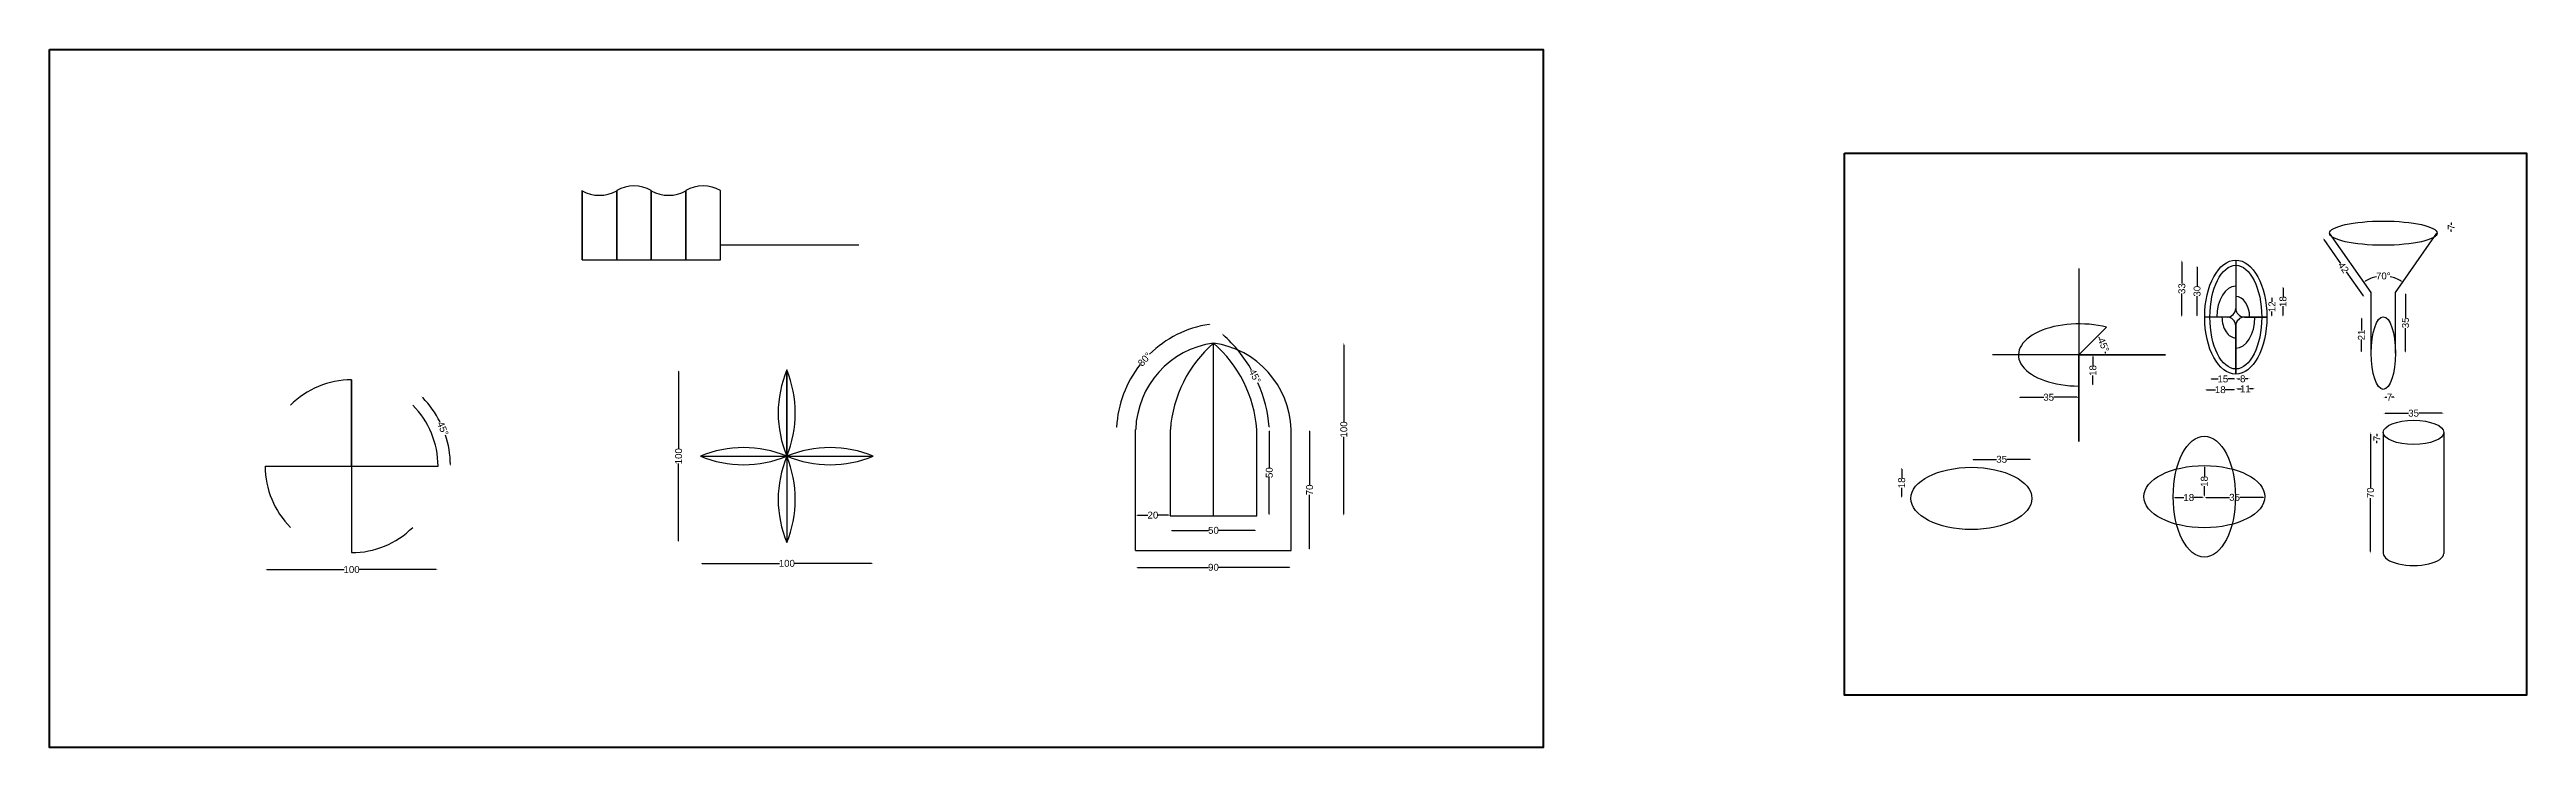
# Model space of a CAD drawing. Header units: inches. Extents: x -78 to 6510, y -130 to 492.
# Drawn here: x 1688 to 3120, y -87 to 317 of the extents above; entities that cross this region are included whole.
import ezdxf

# ---------------------------------------------------------------- set-up
doc = ezdxf.new("R2010")
doc.units = ezdxf.units.IN
doc.header["$MEASUREMENT"] = 0
doc.styles.get("Standard").update_dxf_attribs({"font": 'arial.ttf'})
doc.dimstyles.get("Standard").update_dxf_attribs({"dimtxt": 4, "dimasz": 1, "dimexe": 0.18, "dimexo": 0.0625, "dimgap": 0.09, "dimtad": 0, "dimtoh": 1, "dimdec": 0, "dimzin": 0, "dimdsep": 46, "dimtxsty": 'Standard', "dimcen": 1, "dimse1": 1, "dimse2": 1, "dimadec": 0, "dimazin": 0, "dimtfac": 1, "dimtdec": 0, "dimtofl": 0, "dimtmove": 0, "dimatfit": 3, "dimfxl": 1, "dimtolj": 1, "dimtzin": 0, "dimarcsym": 0})

# ---------------------------------------------------------------- blocks, each defined once
blk = doc.blocks.new('*D15')
at = {"color": 0, "lineweight": -2, "transparency": 16777216}
for p, q in [((1813.3, 16.2), (1858, 16.2)), ((1911.3, 16.2), (1866.6, 16.2))]:
    blk.add_line(p, q, dxfattribs=at)
at = {"color": 0, "transparency": 16777216}
for points in [[(1813.3, 16.4), (1813.3, 16.1), (1812.3, 16.2)], [(1911.3, 16.4), (1911.3, 16.1), (1912.3, 16.2)]]:
    blk.add_solid(points, dxfattribs=at)
at = {"layer": 'Defpoints', "color": 0, "transparency": 16777216}
for p in [(1812.3, 76), (1912.3, 76), (1812.3, 16.2)]:
    blk.add_point(p, dxfattribs=at)
at = {"color": 0, "transparency": 16777216, "insert": (1862.3, 16.2), "char_height": 4, "attachment_point": 5}
blk.add_mtext('\\A1;100', dxfattribs=at)
blk = doc.blocks.new('*D16')
at = {"color": 0, "lineweight": -2, "transparency": 16777216}
for start, end in [(26.6042, 43.9984), (1.0016, 18.3958)]:
    blk.add_arc((1862.3, 76), 57.2, start, end, dxfattribs=at)
at = {"color": 0, "transparency": 16777216}
for points in [[(1903.3, 115.6), (1903.6, 115.8), (1902.7, 116.4)], [(1919.6, 77), (1919.3, 76.9), (1919.5, 76)]]:
    blk.add_solid(points, dxfattribs=at)
at = {"layer": 'Defpoints', "color": 0, "transparency": 16777216}
for p in [(1897.6, 111.3), (1917.5, 90.8), (1862.3, 76), (1912.3, 76)]:
    blk.add_point(p, dxfattribs=at)
at = {"color": 0, "transparency": 16777216, "insert": (1915.1, 97.8), "char_height": 4, "attachment_point": 5, "rotation": 292.5}
blk.add_mtext('\\A1;45°', dxfattribs=at)
blk = doc.blocks.new('*D17')
at = {"color": 0, "lineweight": -2, "transparency": 16777216}
for p, q in [((2065, 19.8), (2109.7, 19.8)), ((2163, 19.8), (2118.3, 19.8))]:
    blk.add_line(p, q, dxfattribs=at)
at = {"color": 0, "transparency": 16777216}
for points in [[(2065, 20), (2065, 19.6), (2064, 19.8)], [(2163, 20), (2163, 19.6), (2164, 19.8)]]:
    blk.add_solid(points, dxfattribs=at)
at = {"layer": 'Defpoints', "color": 0, "transparency": 16777216}
for p in [(2064, 81.8), (2164, 81.8), (2064, 19.8)]:
    blk.add_point(p, dxfattribs=at)
at = {"color": 0, "transparency": 16777216, "insert": (2114, 19.8), "char_height": 4, "attachment_point": 5}
blk.add_mtext('\\A1;100', dxfattribs=at)
blk = doc.blocks.new('*D18')
at = {"color": 0, "lineweight": -2, "transparency": 16777216}
for p, q in [((2051.4, 130.8), (2051.4, 86.2)), ((2051.4, 32.8), (2051.4, 77.5))]:
    blk.add_line(p, q, dxfattribs=at)
at = {"color": 0, "transparency": 16777216}
for points in [[(2051.3, 130.8), (2051.6, 130.8), (2051.4, 131.8)], [(2051.3, 32.8), (2051.6, 32.8), (2051.4, 31.8)]]:
    blk.add_solid(points, dxfattribs=at)
at = {"layer": 'Defpoints', "color": 0, "transparency": 16777216}
for p in [(2114, 131.8), (2051.4, 31.8), (2114, 31.8)]:
    blk.add_point(p, dxfattribs=at)
at = {"color": 0, "transparency": 16777216, "insert": (2051.4, 81.8), "char_height": 4, "attachment_point": 5, "rotation": 90}
blk.add_mtext('\\A1;100', dxfattribs=at)
blk = doc.blocks.new('*D19')
at = {"color": 0, "lineweight": -2, "transparency": 16777216}
for p, q in [((2316.7, 17.5), (2357.8, 17.5)), ((2404.7, 17.5), (2363.7, 17.5))]:
    blk.add_line(p, q, dxfattribs=at)
at = {"color": 0, "transparency": 16777216}
for points in [[(2316.7, 17.6), (2316.7, 17.3), (2315.7, 17.5)], [(2404.7, 17.6), (2404.7, 17.3), (2405.7, 17.5)]]:
    blk.add_solid(points, dxfattribs=at)
at = {"layer": 'Defpoints', "color": 0, "transparency": 16777216}
for p in [(2315.7, 27.3), (2405.7, 27.3), (2405.7, 17.5)]:
    blk.add_point(p, dxfattribs=at)
at = {"color": 0, "transparency": 16777216, "insert": (2360.7, 17.5), "char_height": 4, "attachment_point": 5}
blk.add_mtext('\\A1;90', dxfattribs=at)
blk = doc.blocks.new('*D20')
at = {"color": 0, "lineweight": -2, "transparency": 16777216}
for p, q in [((2316.7, 47.7), (2322.7, 47.7)), ((2334.7, 47.7), (2328.7, 47.7))]:
    blk.add_line(p, q, dxfattribs=at)
at = {"color": 0, "transparency": 16777216}
for points in [[(2316.7, 47.9), (2316.7, 47.6), (2315.7, 47.7)], [(2334.7, 47.9), (2334.7, 47.6), (2335.7, 47.7)]]:
    blk.add_solid(points, dxfattribs=at)
at = {"layer": 'Defpoints', "color": 0, "transparency": 16777216}
for p in [(2315.7, 47.7), (2335.7, 47.3), (2315.7, 27.3)]:
    blk.add_point(p, dxfattribs=at)
at = {"color": 0, "transparency": 16777216, "insert": (2325.7, 47.7), "char_height": 4, "attachment_point": 5}
blk.add_mtext('\\A1;20', dxfattribs=at)
blk = doc.blocks.new('*D21')
at = {"color": 0, "lineweight": -2, "transparency": 16777216}
for p, q in [((2336.7, 38.9), (2357.8, 38.9)), ((2384.7, 38.9), (2363.7, 38.9))]:
    blk.add_line(p, q, dxfattribs=at)
at = {"color": 0, "transparency": 16777216}
for points in [[(2336.7, 39.1), (2336.7, 38.7), (2335.7, 38.9)], [(2384.7, 39.1), (2384.7, 38.7), (2385.7, 38.9)]]:
    blk.add_solid(points, dxfattribs=at)
at = {"layer": 'Defpoints', "color": 0, "transparency": 16777216}
for p in [(2335.7, 47.7), (2385.7, 47.3), (2385.7, 38.9)]:
    blk.add_point(p, dxfattribs=at)
at = {"color": 0, "transparency": 16777216, "insert": (2360.7, 38.9), "char_height": 4, "attachment_point": 5}
blk.add_mtext('\\A1;50', dxfattribs=at)
blk = doc.blocks.new('*D22')
at = {"color": 0, "lineweight": -2, "transparency": 16777216}
for p, q in [((2393, 96.3), (2393, 75.3)), ((2393, 48.3), (2393, 69.4))]:
    blk.add_line(p, q, dxfattribs=at)
at = {"color": 0, "transparency": 16777216}
for points in [[(2392.8, 96.3), (2393.1, 96.3), (2393, 97.3)], [(2392.8, 48.3), (2393.1, 48.3), (2393, 47.3)]]:
    blk.add_solid(points, dxfattribs=at)
at = {"layer": 'Defpoints', "color": 0, "transparency": 16777216}
for p in [(2385.7, 97.3), (2385.7, 47.3), (2393, 47.3)]:
    blk.add_point(p, dxfattribs=at)
at = {"color": 0, "transparency": 16777216, "insert": (2393, 72.3), "char_height": 4, "attachment_point": 5, "rotation": 90}
blk.add_mtext('\\A1;50', dxfattribs=at)
blk = doc.blocks.new('*D23')
at = {"color": 0, "lineweight": -2, "transparency": 16777216}
for p, q in [((2436.1, 146.3), (2436.1, 101.6)), ((2436.1, 48.3), (2436.1, 93))]:
    blk.add_line(p, q, dxfattribs=at)
at = {"color": 0, "transparency": 16777216}
for points in [[(2436, 146.3), (2436.3, 146.3), (2436.1, 147.3)], [(2436, 48.3), (2436.3, 48.3), (2436.1, 47.3)]]:
    blk.add_solid(points, dxfattribs=at)
at = {"layer": 'Defpoints', "color": 0, "transparency": 16777216}
for p in [(2360.7, 147.3), (2436.1, 147.3), (2360.7, 47.3)]:
    blk.add_point(p, dxfattribs=at)
at = {"color": 0, "transparency": 16777216, "insert": (2436.1, 97.3), "char_height": 4, "attachment_point": 5, "rotation": 90}
blk.add_mtext('\\A1;100', dxfattribs=at)
blk = doc.blocks.new('*D24')
at = {"color": 0, "lineweight": -2, "transparency": 16777216}
for p, q in [((2416.3, 96.3), (2416.3, 65.3)), ((2416.3, 28.3), (2416.3, 59.4))]:
    blk.add_line(p, q, dxfattribs=at)
at = {"color": 0, "transparency": 16777216}
for points in [[(2416.2, 96.3), (2416.5, 96.3), (2416.3, 97.3)], [(2416.2, 28.3), (2416.5, 28.3), (2416.3, 27.3)]]:
    blk.add_solid(points, dxfattribs=at)
at = {"layer": 'Defpoints', "color": 0, "transparency": 16777216}
for p in [(2405.7, 97.3), (2405.7, 27.3), (2416.3, 27.3)]:
    blk.add_point(p, dxfattribs=at)
at = {"color": 0, "transparency": 16777216, "insert": (2416.3, 62.3), "char_height": 4, "attachment_point": 5, "rotation": 90}
blk.add_mtext('\\A1;70', dxfattribs=at)
blk = doc.blocks.new('*D25')
at = {"color": 0, "lineweight": -2, "transparency": 16777216}
for start, end in [(29.4873, 48.3516), (4.7785, 23.6428)]:
    blk.add_arc((2312.9, 92.1), 80.3, start, end, dxfattribs=at)
at = {"color": 0, "transparency": 16777216}
for points in [[(2366.1, 152), (2366.3, 152.3), (2365.5, 152.8)], [(2393.1, 98.9), (2392.7, 98.8), (2393, 97.8)]]:
    blk.add_solid(points, dxfattribs=at)
at = {"layer": 'Defpoints', "color": 0, "transparency": 16777216}
for p in [(2360.7, 147.3), (2388.8, 118.4), (2312.9, 92.1), (2385.7, 97.3)]:
    blk.add_point(p, dxfattribs=at)
at = {"color": 0, "transparency": 16777216, "insert": (2384.7, 128.1), "char_height": 4, "attachment_point": 5, "rotation": 296.5651}
blk.add_mtext('\\A1;45°', dxfattribs=at)
blk = doc.blocks.new('*D26')
at = {"color": 0, "lineweight": -2, "transparency": 16777216}
for start, end in [(98.9171, 134.3782), (141.6474, 177.1084)]:
    blk.add_arc((2368, 95.5), 63.4, start, end, dxfattribs=at)
at = {"color": 0, "transparency": 16777216}
for points in [[(2358.2, 158.3), (2358.2, 157.9), (2359.2, 158.2)], [(2304.9, 98.7), (2304.6, 98.7), (2304.7, 97.7)]]:
    blk.add_solid(points, dxfattribs=at)
at = {"layer": 'Defpoints', "color": 0, "transparency": 16777216}
for p in [(2332, 147.6), (2360.7, 147.3), (2315.7, 97.3), (2368, 95.5)]:
    blk.add_point(p, dxfattribs=at)
at = {"color": 0, "transparency": 16777216, "insert": (2320.9, 137.9), "char_height": 4, "attachment_point": 5, "rotation": 48.0128}
blk.add_mtext('\\A1;80°', dxfattribs=at)
blk = doc.blocks.new('*D29')
at = {"color": 0, "lineweight": -2, "transparency": 16777216}
for start, end in [(37.9687, 41.2668), (3.7332, 7.0313)]:
    blk.add_arc((2861.2, 140.4), 15.4, start, end, dxfattribs=at)
at = {"color": 0, "transparency": 16777216}
for points in [[(2872.6, 150.4), (2872.9, 150.6), (2872.1, 151.2)], [(2876.7, 141.4), (2876.4, 141.4), (2876.6, 140.4)]]:
    blk.add_solid(points, dxfattribs=at)
at = {"layer": 'Defpoints', "color": 0, "transparency": 16777216}
for p in [(2876.1, 144.3), (2877.2, 156.4), (2811.2, 140.4), (2861.2, 140.4), (2911.2, 140.4)]:
    blk.add_point(p, dxfattribs=at)
at = {"color": 0, "transparency": 16777216, "insert": (2875.4, 146.2), "char_height": 4, "attachment_point": 5, "rotation": 292.5}
blk.add_mtext('\\A1;45°', dxfattribs=at)
blk = doc.blocks.new('*D32')
at = {"color": 0, "lineweight": -2, "transparency": 16777216}
for p, q in [((2800, 80), (2813.5, 80)), ((2833, 80), (2819.5, 80))]:
    blk.add_line(p, q, dxfattribs=at)
at = {"color": 0, "transparency": 16777216}
for points in [[(2800, 80.1), (2800, 79.8), (2799, 80)], [(2833, 80.1), (2833, 79.8), (2834, 80)]]:
    blk.add_solid(points, dxfattribs=at)
at = {"layer": 'Defpoints', "color": 0, "transparency": 16777216}
for p in [(2834, 80), (2799, 57.4), (2834, 57.4)]:
    blk.add_point(p, dxfattribs=at)
at = {"color": 0, "transparency": 16777216, "insert": (2816.5, 80), "char_height": 4, "attachment_point": 5}
blk.add_mtext('\\A1;35', dxfattribs=at)
blk = doc.blocks.new('*D33')
at = {"color": 0, "lineweight": -2, "transparency": 16777216}
for p, q in [((2758.7, 74.4), (2758.7, 69.2)), ((2758.7, 58.4), (2758.7, 63.6))]:
    blk.add_line(p, q, dxfattribs=at)
at = {"color": 0, "transparency": 16777216}
for points in [[(2758.5, 74.4), (2758.9, 74.4), (2758.7, 75.4)], [(2758.5, 58.4), (2758.9, 58.4), (2758.7, 57.4)]]:
    blk.add_solid(points, dxfattribs=at)
at = {"layer": 'Defpoints', "color": 0, "transparency": 16777216}
for p in [(2758.7, 75.4), (2799, 75.4), (2799, 57.4)]:
    blk.add_point(p, dxfattribs=at)
at = {"color": 0, "transparency": 16777216, "insert": (2758.7, 66.4), "char_height": 4, "attachment_point": 5, "rotation": 90}
blk.add_mtext('\\A1;18', dxfattribs=at)
blk = doc.blocks.new('*D34')
at = {"color": 0, "lineweight": -2, "transparency": 16777216}
for p, q in [((2934.7, 58), (2948.2, 58)), ((2967.7, 58), (2954.2, 58))]:
    blk.add_line(p, q, dxfattribs=at)
at = {"color": 0, "transparency": 16777216}
for points in [[(2934.7, 58.2), (2934.7, 57.8), (2933.7, 58)], [(2967.7, 58.2), (2967.7, 57.8), (2968.7, 58)]]:
    blk.add_solid(points, dxfattribs=at)
at = {"layer": 'Defpoints', "color": 0, "transparency": 16777216}
for p in [(2933.7, 58.4), (2968.7, 58.4), (2968.7, 58)]:
    blk.add_point(p, dxfattribs=at)
at = {"color": 0, "transparency": 16777216, "insert": (2951.2, 58), "char_height": 4, "attachment_point": 5}
blk.add_mtext('\\A1;35', dxfattribs=at)
blk = doc.blocks.new('*D35')
at = {"color": 0, "lineweight": -2, "transparency": 16777216}
for p, q in [((2933.7, 75.4), (2933.7, 69.9)), ((2933.7, 59), (2933.7, 64.4))]:
    blk.add_line(p, q, dxfattribs=at)
at = {"color": 0, "transparency": 16777216}
for points in [[(2933.5, 75.4), (2933.8, 75.4), (2933.7, 76.4)], [(2933.5, 59), (2933.8, 59), (2933.7, 58)]]:
    blk.add_solid(points, dxfattribs=at)
at = {"layer": 'Defpoints', "color": 0, "transparency": 16777216}
for p in [(2933.7, 76.4), (2933.7, 76.4), (2933.7, 58)]:
    blk.add_point(p, dxfattribs=at)
at = {"color": 0, "transparency": 16777216, "insert": (2933.7, 67.2), "char_height": 4, "attachment_point": 5, "rotation": 90}
blk.add_mtext('\\A1;18', dxfattribs=at)
blk = doc.blocks.new('*D36')
at = {"color": 0, "lineweight": -2, "transparency": 16777216}
for p, q in [((2916.7, 57.9), (2921.9, 57.9)), ((2932.7, 57.9), (2927.5, 57.9))]:
    blk.add_line(p, q, dxfattribs=at)
at = {"color": 0, "transparency": 16777216}
for points in [[(2916.7, 58), (2916.7, 57.7), (2915.7, 57.9)], [(2932.7, 58), (2932.7, 57.7), (2933.7, 57.9)]]:
    blk.add_solid(points, dxfattribs=at)
at = {"layer": 'Defpoints', "color": 0, "transparency": 16777216}
for p in [(2915.7, 57.9), (2915.7, 57.9), (2933.7, 58)]:
    blk.add_point(p, dxfattribs=at)
at = {"color": 0, "transparency": 16777216, "insert": (2924.7, 57.9), "char_height": 4, "attachment_point": 5}
blk.add_mtext('\\A1;18', dxfattribs=at)
blk = doc.blocks.new('*D37')
at = {"color": 0, "lineweight": -2, "transparency": 16777216}
for p, q in [((2952.9, 126.6), (2954.5, 126.6)), ((2958.9, 126.6), (2957.4, 126.6))]:
    blk.add_line(p, q, dxfattribs=at)
at = {"color": 0, "transparency": 16777216}
for points in [[(2952.9, 126.8), (2952.9, 126.5), (2951.9, 126.6)], [(2958.9, 126.8), (2958.9, 126.5), (2959.9, 126.6)]]:
    blk.add_solid(points, dxfattribs=at)
at = {"layer": 'Defpoints', "color": 0, "transparency": 16777216}
for p in [(2951.9, 162.3), (2959.9, 162.3), (2959.9, 126.6)]:
    blk.add_point(p, dxfattribs=at)
at = {"color": 0, "transparency": 16777216, "insert": (2955.9, 126.6), "char_height": 4, "attachment_point": 5}
blk.add_mtext('\\A1;8', dxfattribs=at)
blk = doc.blocks.new('*D38')
at = {"color": 0, "lineweight": -2, "transparency": 16777216}
for p, q in [((2952.9, 120.8), (2955.1, 120.8)), ((2961.9, 120.8), (2959.8, 120.8))]:
    blk.add_line(p, q, dxfattribs=at)
at = {"color": 0, "transparency": 16777216}
for points in [[(2952.9, 121), (2952.9, 120.7), (2951.9, 120.8)], [(2961.9, 121), (2961.9, 120.7), (2962.9, 120.8)]]:
    blk.add_solid(points, dxfattribs=at)
at = {"layer": 'Defpoints', "color": 0, "transparency": 16777216}
for p in [(2951.9, 162.3), (2962.9, 162.3), (2962.9, 120.8)]:
    blk.add_point(p, dxfattribs=at)
at = {"color": 0, "transparency": 16777216, "insert": (2957.4, 120.8), "char_height": 4, "attachment_point": 5}
blk.add_mtext('\\A1;11', dxfattribs=at)
blk = doc.blocks.new('*D40')
at = {"color": 0, "lineweight": -2, "transparency": 16777216}
for p, q in [((2827.2, 115.9), (2840.8, 115.9)), ((2860.2, 115.9), (2846.7, 115.9))]:
    blk.add_line(p, q, dxfattribs=at)
at = {"color": 0, "transparency": 16777216}
for points in [[(2827.2, 116.1), (2827.2, 115.7), (2826.2, 115.9)], [(2860.2, 116.1), (2860.2, 115.7), (2861.2, 115.9)]]:
    blk.add_solid(points, dxfattribs=at)
at = {"layer": 'Defpoints', "color": 0, "transparency": 16777216}
for p in [(2826.2, 140.4), (2861.2, 140.4), (2826.2, 115.9)]:
    blk.add_point(p, dxfattribs=at)
at = {"color": 0, "transparency": 16777216, "insert": (2843.7, 115.9), "char_height": 4, "attachment_point": 5}
blk.add_mtext('\\A1;35', dxfattribs=at)
blk = doc.blocks.new('*D41')
at = {"color": 0, "lineweight": -2, "transparency": 16777216}
for p, q in [((2869.3, 139.4), (2869.3, 134.1)), ((2869.3, 123.4), (2869.3, 128.6))]:
    blk.add_line(p, q, dxfattribs=at)
at = {"color": 0, "transparency": 16777216}
for points in [[(2869.1, 139.4), (2869.5, 139.4), (2869.3, 140.4)], [(2869.1, 123.4), (2869.5, 123.4), (2869.3, 122.4)]]:
    blk.add_solid(points, dxfattribs=at)
at = {"layer": 'Defpoints', "color": 0, "transparency": 16777216}
for p in [(2861.2, 140.4), (2861.2, 122.4), (2869.3, 122.4)]:
    blk.add_point(p, dxfattribs=at)
at = {"color": 0, "transparency": 16777216, "insert": (2869.3, 131.4), "char_height": 4, "attachment_point": 5, "rotation": 90}
blk.add_mtext('\\A1;18', dxfattribs=at)
blk = doc.blocks.new('*D43')
at = {"color": 0, "lineweight": -2, "transparency": 16777216}
for p, q in [((2937.9, 126.5), (2941.7, 126.5)), ((2950.9, 126.5), (2947.2, 126.5))]:
    blk.add_line(p, q, dxfattribs=at)
at = {"color": 0, "transparency": 16777216}
for points in [[(2937.9, 126.7), (2937.9, 126.3), (2936.9, 126.5)], [(2950.9, 126.7), (2950.9, 126.3), (2951.9, 126.5)]]:
    blk.add_solid(points, dxfattribs=at)
at = {"layer": 'Defpoints', "color": 0, "transparency": 16777216}
for p in [(2936.9, 162.3), (2951.9, 162.3), (2936.9, 126.5)]:
    blk.add_point(p, dxfattribs=at)
at = {"color": 0, "transparency": 16777216, "insert": (2944.4, 126.5), "char_height": 4, "attachment_point": 5}
blk.add_mtext('\\A1;15', dxfattribs=at)
blk = doc.blocks.new('*D44')
at = {"color": 0, "lineweight": -2, "transparency": 16777216}
for p, q in [((2934.9, 120.3), (2940.2, 120.3)), ((2950.9, 120.3), (2945.7, 120.3))]:
    blk.add_line(p, q, dxfattribs=at)
at = {"color": 0, "transparency": 16777216}
for points in [[(2934.9, 120.4), (2934.9, 120.1), (2933.9, 120.3)], [(2950.9, 120.4), (2950.9, 120.1), (2951.9, 120.3)]]:
    blk.add_solid(points, dxfattribs=at)
at = {"layer": 'Defpoints', "color": 0, "transparency": 16777216}
for p in [(2933.9, 162.3), (2951.9, 162.3), (2933.9, 120.3)]:
    blk.add_point(p, dxfattribs=at)
at = {"color": 0, "transparency": 16777216, "insert": (2942.9, 120.3), "char_height": 4, "attachment_point": 5}
blk.add_mtext('\\A1;18', dxfattribs=at)
blk = doc.blocks.new('*D45')
at = {"color": 0, "lineweight": -2, "transparency": 16777216}
for p, q in [((2972.8, 173.3), (2972.8, 171.1)), ((2972.8, 163.3), (2972.8, 165.6))]:
    blk.add_line(p, q, dxfattribs=at)
at = {"color": 0, "transparency": 16777216}
for points in [[(2972.6, 173.3), (2973, 173.3), (2972.8, 174.3)], [(2972.6, 163.3), (2973, 163.3), (2972.8, 162.3)]]:
    blk.add_solid(points, dxfattribs=at)
at = {"layer": 'Defpoints', "color": 0, "transparency": 16777216}
for p in [(2951.9, 174.3), (2972.8, 174.3), (2951.9, 162.3)]:
    blk.add_point(p, dxfattribs=at)
at = {"color": 0, "transparency": 16777216, "insert": (2972.8, 168.3), "char_height": 4, "attachment_point": 5, "rotation": 90}
blk.add_mtext('\\A1;12', dxfattribs=at)
blk = doc.blocks.new('*D46')
at = {"color": 0, "lineweight": -2, "transparency": 16777216}
for p, q in [((2979.2, 179.3), (2979.2, 174.1)), ((2979.2, 163.3), (2979.2, 168.6))]:
    blk.add_line(p, q, dxfattribs=at)
at = {"color": 0, "transparency": 16777216}
for points in [[(2979, 179.3), (2979.3, 179.3), (2979.2, 180.3)], [(2979, 163.3), (2979.3, 163.3), (2979.2, 162.3)]]:
    blk.add_solid(points, dxfattribs=at)
at = {"layer": 'Defpoints', "color": 0, "transparency": 16777216}
for p in [(2951.9, 180.3), (2979.2, 180.3), (2951.9, 162.3)]:
    blk.add_point(p, dxfattribs=at)
at = {"color": 0, "transparency": 16777216, "insert": (2979.2, 171.3), "char_height": 4, "attachment_point": 5, "rotation": 90}
blk.add_mtext('\\A1;18', dxfattribs=at)
blk = doc.blocks.new('*D47')
at = {"color": 0, "lineweight": -2, "transparency": 16777216}
for p, q in [((2929.5, 191.3), (2929.5, 180.3)), ((2929.5, 163.3), (2929.5, 174.4))]:
    blk.add_line(p, q, dxfattribs=at)
at = {"color": 0, "transparency": 16777216}
for points in [[(2929.3, 191.3), (2929.6, 191.3), (2929.5, 192.3)], [(2929.3, 163.3), (2929.6, 163.3), (2929.5, 162.3)]]:
    blk.add_solid(points, dxfattribs=at)
at = {"layer": 'Defpoints', "color": 0, "transparency": 16777216}
for p in [(2929.5, 192.3), (2951.9, 192.3), (2951.9, 162.3)]:
    blk.add_point(p, dxfattribs=at)
at = {"color": 0, "transparency": 16777216, "insert": (2929.5, 177.3), "char_height": 4, "attachment_point": 5, "rotation": 90}
blk.add_mtext('\\A1;30', dxfattribs=at)
blk = doc.blocks.new('*D48')
at = {"color": 0, "lineweight": -2, "transparency": 16777216}
for p, q in [((2920.7, 194.3), (2920.7, 181.8)), ((2920.7, 163.3), (2920.7, 175.9))]:
    blk.add_line(p, q, dxfattribs=at)
at = {"color": 0, "transparency": 16777216}
for points in [[(2920.5, 194.3), (2920.9, 194.3), (2920.7, 195.3)], [(2920.5, 163.3), (2920.9, 163.3), (2920.7, 162.3)]]:
    blk.add_solid(points, dxfattribs=at)
at = {"layer": 'Defpoints', "color": 0, "transparency": 16777216}
for p in [(2920.7, 195.3), (2951.9, 195.3), (2951.9, 162.3)]:
    blk.add_point(p, dxfattribs=at)
at = {"color": 0, "transparency": 16777216, "insert": (2920.7, 178.8), "char_height": 4, "attachment_point": 5, "rotation": 90}
blk.add_mtext('\\A1;33', dxfattribs=at)
blk = doc.blocks.new('*D49')
at = {"color": 0, "lineweight": -2, "transparency": 16777216}
for p, q in [((3038.2, 106.7), (3051.8, 106.7)), ((3071.2, 106.7), (3057.7, 106.7))]:
    blk.add_line(p, q, dxfattribs=at)
at = {"color": 0, "transparency": 16777216}
for points in [[(3038.2, 106.9), (3038.2, 106.6), (3037.2, 106.7)], [(3071.2, 106.9), (3071.2, 106.6), (3072.2, 106.7)]]:
    blk.add_solid(points, dxfattribs=at)
at = {"layer": 'Defpoints', "color": 0, "transparency": 16777216}
for p in [(3072.2, 106.7), (3037.2, 95.6), (3072.2, 95.6)]:
    blk.add_point(p, dxfattribs=at)
at = {"color": 0, "transparency": 16777216, "insert": (3054.7, 106.7), "char_height": 4, "attachment_point": 5}
blk.add_mtext('\\A1;35', dxfattribs=at)
blk = doc.blocks.new('*D50')
at = {"color": 0, "lineweight": -2, "transparency": 16777216}
for p, q in [((3033.5, 94.6), (3033.5, 93.5)), ((3033.5, 89.6), (3033.5, 90.7))]:
    blk.add_line(p, q, dxfattribs=at)
at = {"color": 0, "transparency": 16777216}
for points in [[(3033.4, 94.6), (3033.7, 94.6), (3033.5, 95.6)], [(3033.4, 89.6), (3033.7, 89.6), (3033.5, 88.6)]]:
    blk.add_solid(points, dxfattribs=at)
at = {"layer": 'Defpoints', "color": 0, "transparency": 16777216}
for p in [(3033.5, 88.6), (3054.7, 95.6), (3054.7, 88.6)]:
    blk.add_point(p, dxfattribs=at)
at = {"color": 0, "transparency": 16777216, "insert": (3033.5, 92.1), "char_height": 4, "attachment_point": 5, "rotation": 90}
blk.add_mtext('\\A1;7', dxfattribs=at)
blk = doc.blocks.new('*D51')
at = {"color": 0, "lineweight": -2, "transparency": 16777216}
for p, q in [((3029.8, 94.6), (3029.8, 63.5)), ((3029.8, 26.6), (3029.8, 57.6))]:
    blk.add_line(p, q, dxfattribs=at)
at = {"color": 0, "transparency": 16777216}
for points in [[(3029.6, 94.6), (3030, 94.6), (3029.8, 95.6)], [(3029.6, 26.6), (3030, 26.6), (3029.8, 25.6)]]:
    blk.add_solid(points, dxfattribs=at)
at = {"layer": 'Defpoints', "color": 0, "transparency": 16777216}
for p in [(3037.2, 95.6), (3029.8, 25.6), (3037.2, 25.6)]:
    blk.add_point(p, dxfattribs=at)
at = {"color": 0, "transparency": 16777216, "insert": (3029.8, 60.6), "char_height": 4, "attachment_point": 5, "rotation": 90}
blk.add_mtext('\\A1;70', dxfattribs=at)
blk = doc.blocks.new('*D52')
at = {"color": 0, "lineweight": -2, "transparency": 16777216}
for p, q in [((3024.5, 161.5), (3024.5, 154.6)), ((3024.5, 142.5), (3024.5, 149.4))]:
    blk.add_line(p, q, dxfattribs=at)
at = {"color": 0, "transparency": 16777216}
for points in [[(3024.3, 161.5), (3024.6, 161.5), (3024.5, 162.5)], [(3024.3, 142.5), (3024.6, 142.5), (3024.5, 141.5)]]:
    blk.add_solid(points, dxfattribs=at)
at = {"layer": 'Defpoints', "color": 0, "transparency": 16777216}
for p in [(3024.5, 162.5), (3037.2, 162.5), (3037.2, 141.5)]:
    blk.add_point(p, dxfattribs=at)
at = {"color": 0, "transparency": 16777216, "insert": (3024.5, 152), "char_height": 4, "attachment_point": 5, "rotation": 90}
blk.add_mtext('\\A1;21', dxfattribs=at)
blk = doc.blocks.new('*D53')
at = {"color": 0, "lineweight": -2, "transparency": 16777216}
for p, q in [((3038.2, 116), (3039.3, 116)), ((3043.2, 116), (3042, 116))]:
    blk.add_line(p, q, dxfattribs=at)
at = {"color": 0, "transparency": 16777216}
for points in [[(3038.2, 116.2), (3038.2, 115.9), (3037.2, 116)], [(3043.2, 116.2), (3043.2, 115.9), (3044.2, 116)]]:
    blk.add_solid(points, dxfattribs=at)
at = {"layer": 'Defpoints', "color": 0, "transparency": 16777216}
for p in [(3037.2, 141.5), (3044.2, 141.5), (3044.2, 116)]:
    blk.add_point(p, dxfattribs=at)
at = {"color": 0, "transparency": 16777216, "insert": (3040.7, 116), "char_height": 4, "attachment_point": 5}
blk.add_mtext('\\A1;7', dxfattribs=at)
blk = doc.blocks.new('*D54')
at = {"color": 0, "lineweight": -2, "transparency": 16777216}
for p, q in [((3050, 175.5), (3050, 161.9)), ((3050, 142.5), (3050, 156))]:
    blk.add_line(p, q, dxfattribs=at)
at = {"color": 0, "transparency": 16777216}
for points in [[(3049.8, 175.5), (3050.1, 175.5), (3050, 176.5)], [(3049.8, 142.5), (3050.1, 142.5), (3050, 141.5)]]:
    blk.add_solid(points, dxfattribs=at)
at = {"layer": 'Defpoints', "color": 0, "transparency": 16777216}
for p in [(3044.2, 176.5), (3044.2, 141.5), (3050, 141.5)]:
    blk.add_point(p, dxfattribs=at)
at = {"color": 0, "transparency": 16777216, "insert": (3050, 159), "char_height": 4, "attachment_point": 5, "rotation": 90}
blk.add_mtext('\\A1;35', dxfattribs=at)
blk = doc.blocks.new('*D55')
at = {"color": 0, "lineweight": -2, "transparency": 16777216}
for start, end in [(101.7684, 122.0762), (57.9238, 78.2316)]:
    blk.add_arc((3037.2, 166.5), 19.6, start, end, dxfattribs=at)
at = {"color": 0, "transparency": 16777216}
for points in [[(3026.8, 182.9), (3026.7, 183.2), (3025.9, 182.5)], [(3047.7, 183.2), (3047.5, 182.9), (3048.4, 182.5)]]:
    blk.add_solid(points, dxfattribs=at)
at = {"layer": 'Defpoints', "color": 0, "transparency": 16777216}
for p in [(3006.1, 210.9), (3068.2, 210.9), (3030.2, 176.5), (3041.1, 185.7), (3044.2, 176.5)]:
    blk.add_point(p, dxfattribs=at)
at = {"color": 0, "transparency": 16777216, "insert": (3037.2, 186.1), "char_height": 4, "attachment_point": 5}
blk.add_mtext('\\A1;70°', dxfattribs=at)
blk = doc.blocks.new('*D56')
at = {"color": 0, "lineweight": -2, "transparency": 16777216}
for p, q in [((3002.8, 207.3), (3012.5, 193.4)), ((3025.7, 174.6), (3016, 188.5))]:
    blk.add_line(p, q, dxfattribs=at)
at = {"color": 0, "transparency": 16777216}
for points in [[(3002.9, 207.4), (3002.6, 207.3), (3002.2, 208.2)], [(3025.8, 174.7), (3025.6, 174.5), (3026.3, 173.8)]]:
    blk.add_solid(points, dxfattribs=at)
at = {"layer": 'Defpoints', "color": 0, "transparency": 16777216}
for p in [(3002.2, 208.2), (3006.1, 210.9), (3030.2, 176.5)]:
    blk.add_point(p, dxfattribs=at)
at = {"color": 0, "transparency": 16777216, "insert": (3014.2, 191), "char_height": 4, "attachment_point": 5, "rotation": 305}
blk.add_mtext('\\A1;42', dxfattribs=at)
blk = doc.blocks.new('*D57')
at = {"color": 0, "lineweight": -2, "transparency": 16777216}
for p, q in [((3076.5, 216.9), (3076.5, 215.8)), ((3076.5, 211.9), (3076.5, 213))]:
    blk.add_line(p, q, dxfattribs=at)
at = {"color": 0, "transparency": 16777216}
for points in [[(3076.4, 216.9), (3076.7, 216.9), (3076.5, 217.9)], [(3076.4, 211.9), (3076.7, 211.9), (3076.5, 210.9)]]:
    blk.add_solid(points, dxfattribs=at)
at = {"layer": 'Defpoints', "color": 0, "transparency": 16777216}
for p in [(3037.2, 217.9), (3076.5, 217.9), (3037.2, 210.9)]:
    blk.add_point(p, dxfattribs=at)
at = {"color": 0, "transparency": 16777216, "insert": (3076.5, 214.4), "char_height": 4, "attachment_point": 5, "rotation": 90}
blk.add_mtext('\\A1;7', dxfattribs=at)

msp = doc.modelspace()

# ---------------------------------------------------------------- linework, layer by layer
for p, q in [((1995.6, 195.5), (1995.6, 235.5)), ((1995.6, 235.5), (1995.6, 195.5)), ((2015.6, 195.5), (2015.6, 235.5)), ((2015.6, 235.5), (2015.6, 195.5)), ((2035.6, 195.5), (2035.6, 235.5)), ((2035.6, 235.5), (2035.6, 195.5)), ((2055.6, 195.5), (2055.6, 235.5)), ((2055.6, 235.5), (2055.6, 195.5)), ((2075.6, 195.5), (2075.6, 235.5)), ((2075.6, 204.2), (2155.6, 204.2)), ((3030.2, 176.5), (3006.1, 210.9)), ((3044.2, 176.5), (3068.2, 210.9)), ((1995.6, 195.5), (2075.6, 195.5)), ((1995.6, 195.5), (2015.6, 195.5)), ((2015.6, 195.5), (2035.6, 195.5)), ((2035.6, 195.5), (2035.6, 195.5)), ((2035.6, 195.5), (2055.6, 195.5)), ((2055.6, 195.5), (2075.6, 195.5)), ((2861.2, 190.4), (2861.2, 90.4)), ((2951.9, 195.3), (2951.9, 167.3)), ((3030.2, 141.5), (3030.2, 176.5)), ((3044.2, 141.5), (3044.2, 176.5)), ((2946.9, 162.3), (2933.9, 162.3)), ((2956.9, 162.3), (2969.9, 162.3)), ((2969.9, 162.3), (2956.9, 162.3)), ((2360.7, 47.3), (2360.7, 147.3)), ((2861.2, 140.4), (2877.2, 156.4)), ((2951.9, 129.3), (2951.9, 157.3)), ((2951.9, 157.3), (2951.9, 129.3)), ((2114, 81.8), (2114, 131.8)), ((2114, 131.8), (2114, 31.8)), ((2911.2, 140.4), (2811.2, 140.4)), ((2861.2, 90.4), (2861.2, 140.4)), ((2861.2, 140.4), (2911.2, 140.4)), ((2861.2, 140.4), (2911.2, 140.4)), ((1862.3, 76), (1862.3, 126)), ((1862.3, 126), (1862.3, 26)), ((2315.7, 27.3), (2315.7, 97.3)), ((2335.7, 97.3), (2335.7, 47.3)), ((2385.7, 47.3), (2385.7, 97.3)), ((2405.7, 27.3), (2405.7, 97.3)), ((3037.2, 95.6), (3037.2, 25.6)), ((3072.2, 95.6), (3072.2, 25.6)), ((1812.3, 76), (1912.3, 76)), ((2064, 81.8), (2164, 81.8)), ((2335.7, 47.3), (2385.7, 47.3)), ((2335.7, 47.3), (2360.7, 47.3)), ((2315.7, 27.3), (2405.7, 27.3))]:
    msp.add_line(p, q)
at = {"color": 40, "lineweight": 120, "true_color": 0xf8d731}
msp.add_lwpolyline([(1687.6, 317.2), (2551.4, 317.2), (2551.4, -86.8), (1687.6, -86.8)], close=True, dxfattribs=at)
at = {"color": 40, "lineweight": 60, "true_color": 0xf8d731}
msp.add_lwpolyline([(2725.6, 257.2), (3120, 257.2), (3120, -56.5), (2725.6, -56.5)], close=True, dxfattribs=at)
for centre, radius, start, end in [((2005.6, 252.8), 20, 240, 300), ((2025.6, 218.2), 20, 60, 120), ((2045.6, 252.8), 20, 240, 300), ((2065.6, 218.2), 20, 60, 120), ((2946.9, 167.3), 5, 270, 0), ((2946.9, 157.3), 5, 0, 90), ((2956.9, 167.3), 5, 180, 270), ((2956.9, 157.3), 5, 90, 180), ((2368, 95.5), 52.3, 98.0128, 178.0128), ((2408.6, 92.1), 73, 130.9349, 175.9349), ((2312.9, 92.1), 73, 4.0651, 49.0651), ((2353.4, 95.5), 52.3, 1.9872, 81.9872), ((2174.3, 106.8), 65.3, 157.5, 202.5), ((2053.6, 106.8), 65.3, 337.5, 22.5), ((1862.3, 76), 50, 90, 135), ((1862.3, 76), 50, 0, 45), ((2089, 21.5), 65.3, 67.5, 112.5), ((2139, 21.5), 65.3, 67.5, 112.5), ((1862.3, 76), 50, 180, 225), ((2089, 142.2), 65.3, 247.5, 292.5), ((2174.3, 56.8), 65.3, 157.5001, 202.5001), ((2139, 142.2), 65.3, 247.5, 292.5), ((2053.6, 56.8), 65.3, 337.5001, 22.5001), ((1862.3, 76), 50, 270, 315)]:
    msp.add_arc(centre, radius, start, end)
for centre, major_axis, ratio in [((3037.2, 210.9), (-31.1, 0), 0.225151), ((2951.9, 162.3), (0, 33), 0.545455), ((2951.9, 162.3), (0, 30), 0.5), ((3037.2, 141.5), (0, 21), 0.333333), ((3054.7, 95.6), (-17.5, 0), 0.4), ((2933.7, 58.4), (0, 35), 0.514286), ((2799, 57.4), (-35, 0), 0.514286), ((2933.7, 58.4), (35, 0), 0.514286)]:
    msp.add_ellipse(centre, major_axis=major_axis, ratio=ratio)
for centre, major_axis, ratio, start_param, end_param in [((2951.9, 162.3), (0, -18), 0.611111, 3.141593, 4.712389), ((2951.9, 162.3), (0, 12), 0.666667, 4.712389, 6.283185), ((2861.2, 140.4), (35, 0), 0.514286, 1.095786, 4.712389), ((2951.9, 162.3), (0, 12), 0.666667, 1.570796, 3.141593), ((2951.9, 162.3), (0, 18), 0.611111, 3.141593, 4.712389), ((3054.7, 25.6), (-17.5, 0), 0.4, 0, 3.141593)]:
    msp.add_ellipse(centre, major_axis=major_axis, ratio=ratio, start_param=start_param, end_param=end_param)

# ---------------------------------------------------------------- dimensions: what is measured, and where the dimension line sits
for base, p1, p2, picture, middle in [((3076.5, 217.9), (3037.2, 210.9), (3037.2, 217.9), '*D57', (3076.5, 214.4)), ((2920.7, 195.3), (2951.9, 162.3), (2951.9, 195.3), '*D48', (2920.7, 178.8)), ((2929.5, 192.3), (2951.9, 162.3), (2951.9, 192.3), '*D47', (2929.5, 177.3)), ((2979.2, 180.3), (2951.9, 162.3), (2951.9, 180.3), '*D46', (2979.2, 171.3)), ((2972.8, 174.3), (2951.9, 162.3), (2951.9, 174.3), '*D45', (2972.8, 168.3)), ((3050, 141.5), (3044.2, 176.5), (3044.2, 141.5), '*D54', (3050, 159)), ((3024.5, 162.5), (3037.2, 141.5), (3037.2, 162.5), '*D52', (3024.5, 152)), ((2436.1, 147.3), (2360.7, 47.3), (2360.7, 147.3), '*D23', (2436.1, 97.3)), ((2051.4, 31.8), (2114, 131.8), (2114, 31.8), '*D18', (2051.4, 81.8)), ((2869.3, 122.4), (2861.2, 140.4), (2861.2, 122.4), '*D41', (2869.3, 131.4)), ((2393, 47.3), (2385.7, 97.3), (2385.7, 47.3), '*D22', (2393, 72.3)), ((2416.3, 27.3), (2405.7, 97.3), (2405.7, 27.3), '*D24', (2416.3, 62.3)), ((3029.8, 25.6), (3037.2, 95.6), (3037.2, 25.6), '*D51', (3029.8, 60.6)), ((3033.5, 88.6), (3054.7, 95.6), (3054.7, 88.6), '*D50', (3033.5, 92.1)), ((2758.7, 75.4), (2799, 57.4), (2799, 75.4), '*D33', (2758.7, 66.4)), ((2933.7, 76.4), (2933.7, 58), (2933.7, 76.4), '*D35', (2933.7, 67.2))]:
    dim = msp.add_linear_dim(base=base, p1=p1, p2=p2, angle=90, dimstyle='Standard')
    dim.commit()
    dim.dimension.update_dxf_attribs({"geometry": picture, "text_midpoint": middle})
dim = msp.add_aligned_dim(p1=(3030.2, 176.5), p2=(3006.1, 210.9), distance=4.7, dimstyle='Standard')
dim.commit()
dim.dimension.update_dxf_attribs({"geometry": '*D56', "text_midpoint": (3014.2, 191)})
for base, line1, line2, picture, middle in [((3041.1, 185.7), ((3030.2, 176.5), (3006.1, 210.9)), ((3044.2, 176.5), (3068.2, 210.9)), '*D55', (3037.2, 186.1)), ((2876.1, 144.3), ((2911.2, 140.4), (2811.2, 140.4)), ((2861.2, 140.4), (2877.2, 156.4)), '*D29', (2875.4, 146.2))]:
    dim = msp.add_angular_dim_2l(base=base, line1=line1, line2=line2, dimstyle='Standard')
    dim.commit()
    dim.dimension.update_dxf_attribs({"geometry": picture, "text_midpoint": middle})
for base, center, p1, p2, picture, middle in [((2332, 147.6), (2368, 95.5), (2360.7, 147.3), (2315.7, 97.3), '*D26', (2320.9, 137.9)), ((2388.8, 118.4), (2312.9, 92.1), (2385.7, 97.3), (2360.7, 147.3), '*D25', (2384.7, 128.1)), ((1917.5, 90.8), (1862.3, 76), (1912.3, 76), (1897.6, 111.3), '*D16', (1915.1, 97.8))]:
    dim = msp.add_angular_dim_3p(base=base, center=center, p1=p1, p2=p2, dimstyle='Standard')
    dim.commit()
    dim.dimension.update_dxf_attribs({"geometry": picture, "text_midpoint": middle})
for base, p1, p2, picture, middle in [((2933.9, 120.3), (2951.9, 162.3), (2933.9, 162.3), '*D44', (2942.9, 120.3)), ((2936.9, 126.5), (2951.9, 162.3), (2936.9, 162.3), '*D43', (2944.4, 126.5)), ((2959.9, 126.6), (2951.9, 162.3), (2959.9, 162.3), '*D37', (2955.9, 126.6)), ((2962.9, 120.8), (2951.9, 162.3), (2962.9, 162.3), '*D38', (2957.4, 120.8)), ((2826.2, 115.9), (2861.2, 140.4), (2826.2, 140.4), '*D40', (2843.7, 115.9)), ((3044.2, 116), (3037.2, 141.5), (3044.2, 141.5), '*D53', (3040.7, 116)), ((3072.2, 106.7), (3037.2, 95.6), (3072.2, 95.6), '*D49', (3054.7, 106.7)), ((1812.3, 16.2), (1912.3, 76), (1812.3, 76), '*D15', (1862.3, 16.2)), ((2064, 19.8), (2164, 81.8), (2064, 81.8), '*D17', (2114, 19.8)), ((2834, 80), (2799, 57.4), (2834, 57.4), '*D32', (2816.5, 80)), ((2915.7, 57.9), (2933.7, 58), (2915.7, 57.9), '*D36', (2924.7, 57.9)), ((2968.7, 58), (2933.7, 58.4), (2968.7, 58.4), '*D34', (2951.2, 58)), ((2315.7, 47.7), (2335.7, 47.3), (2315.7, 27.3), '*D20', (2325.7, 47.7)), ((2385.7, 38.9), (2335.7, 47.7), (2385.7, 47.3), '*D21', (2360.7, 38.9)), ((2405.7, 17.5), (2315.7, 27.3), (2405.7, 27.3), '*D19', (2360.7, 17.5))]:
    dim = msp.add_linear_dim(base=base, p1=p1, p2=p2, dimstyle='Standard')
    dim.commit()
    dim.dimension.update_dxf_attribs({"geometry": picture, "text_midpoint": middle})

doc.saveas('drawing.dxf')
